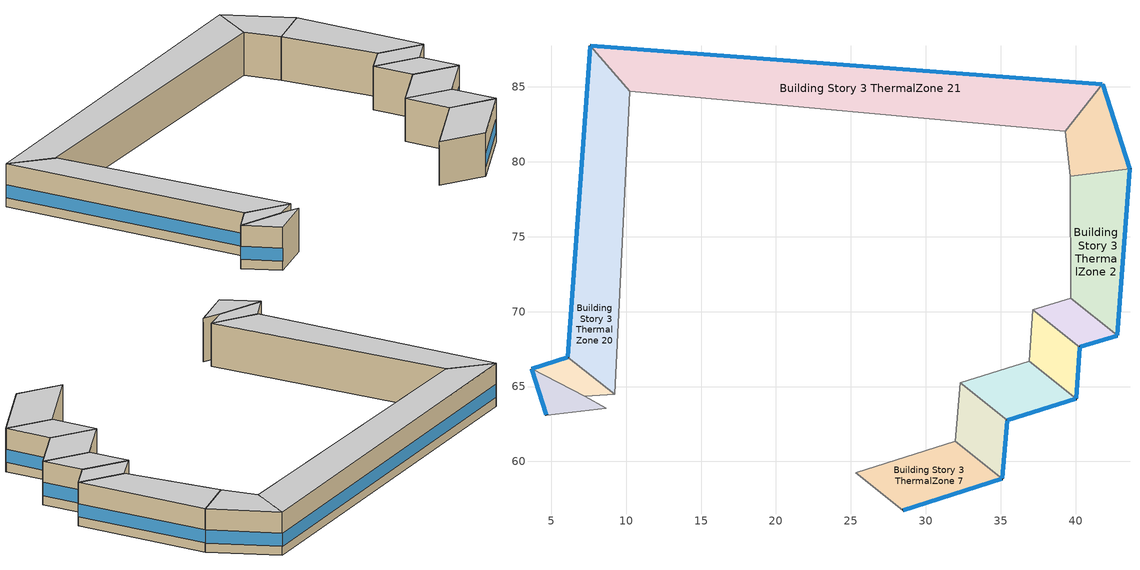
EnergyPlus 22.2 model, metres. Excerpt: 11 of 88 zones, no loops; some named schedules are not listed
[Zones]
Building Story 3 ThermalZone 1
 floor adiabatic (Typical Interior Ceiling): 41.78,85.18 43.63,79.52 39.65,79.04 39.31,82.04 z7.2
 wall outside (Typical Insulated Steel Framed Exterior Wall R-20.41): 43.63,79.52 41.78,85.18 z7.2:10.8
 wall adiabatic (Typical Interior Wall): 41.78,85.18 39.31,82.04 39.65,79.04 43.63,79.52 z7.2:10.8
 window (U 0.48 SHGC 0.40 Dbl Ref-D Clr 6mm/13mm): 43.62,79.54 41.79,85.16 z7.96:9.05
 ceiling adiabatic (Typical Interior Ceiling): 39.31,82.04 39.65,79.04 43.63,79.52 41.78,85.18 z10.8
Building Story 3 ThermalZone 18
 floor adiabatic (Typical Interior Ceiling): 4.69,63.08 3.68,66.19 7.24,64.37 8.66,63.55 z7.2
 wall outside (Typical Insulated Steel Framed Exterior Wall R-20.41): 3.68,66.19 4.69,63.08 z7.2:10.8
 wall adiabatic (Typical Interior Wall): 4.69,63.08 8.66,63.55 7.24,64.37 3.68,66.19 z7.2:10.8
 window (U 0.48 SHGC 0.40 Dbl Ref-D Clr 6mm/13mm): 3.69,66.17 4.68,63.11 z7.96:9.06
 ceiling adiabatic (Typical Interior Ceiling): 8.66,63.55 7.24,64.37 3.68,66.19 4.69,63.08 z10.8
Building Story 3 ThermalZone 19
 floor adiabatic (Typical Interior Ceiling): 3.68,66.19 6.11,66.97 9.26,64.5 7.24,64.37 z7.2
 wall outside (Typical Insulated Steel Framed Exterior Wall R-20.41): 6.11,66.97 3.68,66.19 z7.2:10.8
 wall adiabatic (Typical Interior Wall): 3.68,66.19 7.24,64.37 9.26,64.5 6.11,66.97 z7.2:10.8
 window (U 0.48 SHGC 0.40 Dbl Ref-D Clr 6mm/13mm): 6.09,66.96 3.71,66.2 z7.96:9.06
 ceiling adiabatic (Typical Interior Ceiling): 7.24,64.37 9.26,64.5 6.11,66.97 3.68,66.19 z10.8
Building Story 3 ThermalZone 2
 floor adiabatic (Typical Interior Ceiling): 43.63,79.52 42.79,68.41 39.66,70.91 39.65,79.04 z7.2
 wall outside (Typical Insulated Steel Framed Exterior Wall R-20.41): 42.79,68.41 43.63,79.52 z7.2:10.8
 wall adiabatic (Typical Interior Wall): 43.63,79.52 39.65,79.04 39.66,70.91 42.79,68.41 z7.2:10.8
 window (U 0.48 SHGC 0.40 Dbl Ref-D Clr 6mm/13mm): 42.79,68.44 43.62,79.49 z7.96:9.05
 ceiling adiabatic (Typical Interior Ceiling): 39.65,79.04 39.66,70.91 42.79,68.41 43.63,79.52 z10.8
Building Story 3 ThermalZone 20
 floor adiabatic (Typical Interior Ceiling): 6.11,66.97 7.62,87.74 10.23,84.71 9.26,64.5 z7.2
 wall outside (Typical Insulated Steel Framed Exterior Wall R-20.41): 7.62,87.74 6.11,66.97 z7.2:10.8
 wall adiabatic (Typical Interior Wall): 6.11,66.97 9.26,64.5 10.23,84.71 7.62,87.74 z7.2:10.8
 window (U 0.48 SHGC 0.40 Dbl Ref-D Clr 6mm/13mm): 7.62,87.71 6.11,66.99 z7.96:9.04
 ceiling adiabatic (Typical Interior Ceiling): 9.26,64.5 10.23,84.71 7.62,87.74 6.11,66.97 z10.8
Building Story 3 ThermalZone 21
 floor adiabatic (Typical Interior Ceiling): 7.62,87.74 41.78,85.18 39.31,82.04 10.23,84.71 z7.2
 wall outside (Typical Insulated Steel Framed Exterior Wall R-20.41): 41.78,85.18 7.62,87.74 z7.2:10.8
 wall adiabatic (Typical Interior Wall): 7.62,87.74 10.23,84.71 39.31,82.04 41.78,85.18 z7.2:10.8
 window (U 0.48 SHGC 0.40 Dbl Ref-D Clr 6mm/13mm): 41.76,85.19 7.65,87.74 z7.96:9.04
 ceiling adiabatic (Typical Interior Ceiling): 10.23,84.71 39.31,82.04 41.78,85.18 7.62,87.74 z10.8
Building Story 3 ThermalZone 3
 floor adiabatic (Typical Interior Ceiling): 42.79,68.41 40.28,67.64 37.15,70.13 39.66,70.91 z7.2
 wall outside (Typical Insulated Steel Framed Exterior Wall R-20.41): 40.28,67.64 42.79,68.41 z7.2:10.8
 wall adiabatic (Typical Interior Wall): 42.79,68.41 39.66,70.91 37.15,70.13 40.28,67.64 z7.2:10.8
 window (U 0.48 SHGC 0.40 Dbl Ref-D Clr 6mm/13mm): 40.3,67.64 42.76,68.41 z7.96:9.06
 ceiling adiabatic (Typical Interior Ceiling): 39.66,70.91 37.15,70.13 40.28,67.64 42.79,68.41 z10.8
Building Story 3 ThermalZone 4
 floor adiabatic (Typical Interior Ceiling): 40.28,67.64 40.03,64.19 36.89,66.68 37.15,70.13 z7.2
 wall outside (Typical Insulated Steel Framed Exterior Wall R-20.41): 40.03,64.19 40.28,67.64 z7.2:10.8
 wall adiabatic (Typical Interior Wall): 40.28,67.64 37.15,70.13 36.89,66.68 40.03,64.19 z7.2:10.8
 window (U 0.48 SHGC 0.40 Dbl Ref-D Clr 6mm/13mm): 40.03,64.22 40.27,67.61 z7.96:9.06
 ceiling adiabatic (Typical Interior Ceiling): 37.15,70.13 36.89,66.68 40.03,64.19 40.28,67.64 z10.8
Building Story 3 ThermalZone 5
 floor adiabatic (Typical Interior Ceiling): 40.03,64.19 35.42,62.75 32.3,65.25 36.89,66.68 z7.2
 wall outside (Typical Insulated Steel Framed Exterior Wall R-20.41): 35.42,62.75 40.03,64.19 z7.2:10.8
 wall adiabatic (Typical Interior Wall): 40.03,64.19 36.89,66.68 32.3,65.25 35.42,62.75 z7.2:10.8
 window (U 0.48 SHGC 0.40 Dbl Ref-D Clr 6mm/13mm): 35.44,62.76 40,64.19 z7.96:9.05
 ceiling adiabatic (Typical Interior Ceiling): 36.89,66.68 32.3,65.25 35.42,62.75 40.03,64.19 z10.8
Building Story 3 ThermalZone 6
 floor adiabatic (Typical Interior Ceiling): 35.42,62.75 35.08,58.86 31.96,61.36 32.3,65.25 z7.2
 wall outside (Typical Insulated Steel Framed Exterior Wall R-20.41): 35.08,58.86 35.42,62.75 z7.2:10.8
 wall adiabatic (Typical Interior Wall): 35.42,62.75 32.3,65.25 31.96,61.36 35.08,58.86 z7.2:10.8
 window (U 0.48 SHGC 0.40 Dbl Ref-D Clr 6mm/13mm): 35.09,58.89 35.42,62.72 z7.96:9.06
 ceiling adiabatic (Typical Interior Ceiling): 32.3,65.25 31.96,61.36 35.08,58.86 35.42,62.75 z10.8
Building Story 3 ThermalZone 7
 floor adiabatic (Typical Interior Ceiling): 35.08,58.86 28.47,56.75 25.33,59.23 31.96,61.36 z7.2
 wall outside (Typical Insulated Steel Framed Exterior Wall R-20.41): 28.47,56.75 35.08,58.86 z7.2:10.8
 wall adiabatic (Typical Interior Wall): 35.08,58.86 31.96,61.36 25.33,59.23 28.47,56.75 z7.2:10.8
 window (U 0.48 SHGC 0.40 Dbl Ref-D Clr 6mm/13mm): 28.49,56.76 35.06,58.85 z7.96:9.05
 ceiling adiabatic (Typical Interior Ceiling): 31.96,61.36 25.33,59.23 28.47,56.75 35.08,58.86 z10.8
[Building]
bld_12: Terrain=City
[Site:Location]
Laramie General Brees Field_WY_USA: Latitude {deg}=41.31356; Longitude {deg}=-105.585; Time Zone {hr}=-7; Elevation {m}=2215
[Site:GroundTemperature:FCfactorMethod]
January Ground Temperature {C}=8.6; February Ground Temperature {C}=2.8; March Ground Temperature {C}=-4.1; April Ground Temperature {C}=-8.8; May Ground Temperature {C}=-2.2; June Ground Temperature {C}=0.3; July Ground Temperature {C}=6.7; August Ground Temperature {C}=10.1; September Ground Temperature {C}=16.5; October Ground Temperature {C}=20.6; November Ground Temperature {C}=19.2; December Ground Temperature {C}=14.7
[Site:WaterMainsTemperature]
Calculation Method=Correlation; Annual Average Outdoor Air Temperature {C}=8.96667; Maximum Difference In Monthly Average Outdoor Air Temperatures {deltaC}=26.2
[SizingPeriod:DesignDay] Day of Month=21; Dry-Bulb Temperature Range Modifier Type=DefaultMultipliers; Humidity Condition Type=Wetbulb; Barometric Pressure {Pa}=98769; Rain Indicator=No; Snow Indicator=No; Daylight Saving Time Indicator=No; Begin Environment Reset Mode=FullResetAtBeginEnvironment
Name | Month | Day Type | Maximum Dry-Bulb Temperature {C} | Daily Dry-Bulb Temperature Range {deltaC} | Wetbulb or DewPoint at Maximum Dry-Bulb {C} | Wind Speed {m/s} | Wind Direction {deg} | Solar Model Indicator | ASHRAE Clear Sky Optical Depth for Beam Irradiance (taub) | ASHRAE Clear Sky Optical Depth for Diffuse Irradiance (taud) | Sky Clearness
Buffalo Niagara Intl Ap Ann Clg .4% Condns DB=>MWB 1 | 7 | SummerDesignDay | 30.3 | 9.3 | 21.8 | 5.7 | 240 | ASHRAETau | 0.462 | 2.001
Buffalo Niagara Intl Ap Ann Clg .4% Condns WB=>MDB 1 | 7 | SummerDesignDay | 27.8 | 9.3 | 23.8 | 5.7 | 240 | ASHRAETau | 0.462 | 2.001
Buffalo Niagara Intl Ap Ann Htg 99.6% Condns DB 1 | 1 | WinterDesignDay | -16.3 | 0 | -16.3 | 5.1 | 270 | ASHRAEClearSky |  |  | 0
[Material] Thermal Absorptance=0.9; Solar Absorptance=0.7
Name | Roughness | Thickness {m} | Conductivity {W/m-K} | Density {kg/m3} | Specific Heat {J/kg-K} | Visible Absorptance
100mm Normalweight concrete floor | MediumRough | 0.1016 | 2.31045 | 2322 | 832.557 | 0.7
25mm Stucco | Smooth | 0.0254 | 0.72 | 1856 | 840 | 0.7
5/8 in. Gypsum Board | MediumSmooth | 0.0159 | 0.16 | 800 | 1090 | 0.7
G01 13mm gypsum board | Smooth | 0.0127 | 0.160031 | 800.001 | 1090.73 | 0.5
Std Wood 6inch 1; Std Wood 6inch 2 | MediumSmooth | 0.15 | 0.12 | 540 | 1210 | 0.7
[Material:NoMass] Roughness=Smooth; Thermal Absorptance=0.9; Solar Absorptance=0.7
Name | Thermal Resistance {m2-K/W} | Visible Absorptance
CP02 CARPET PAD | 0.21648 | 0.8
Typical Insulation R-18.23 | 3.21036 | 0.7
[WindowMaterial:Gas]
AIR 13MM: Gas Type=Air; Thickness {m}=0.0127
[WindowMaterial:Glazing] Optical Data Type=SpectralAverage; Thickness {m}=0.006; Infrared Transmittance at Normal Incidence=0; Front Side Infrared Hemispherical Emissivity=0.84; Conductivity {W/m-K}=0.9; Dirt Correction Factor for Solar and Visible Transmittance=1; Solar Diffusing=No
Name | Solar Transmittance at Normal Incidence | Front Side Solar Reflectance at Normal Incidence | Back Side Solar Reflectance at Normal Incidence | Visible Transmittance at Normal Incidence | Front Side Visible Reflectance at Normal Incidence | Back Side Visible Reflectance at Normal Incidence | Back Side Infrared Hemispherical Emissivity
CLEAR 6MM | 0.775 | 0.071 | 0.071 | 0.881 | 0.08 | 0.08 | 0.84
REF D CLEAR 6MM | 0.429 | 0.308 | 0.379 | 0.334 | 0.453 | 0.505 | 0.82
[Construction]
InteriorFurnishings 1: Std Wood 6inch 1
InteriorFurnishings 2: Std Wood 6inch 2
Typical Insulated Steel Framed Exterior Wall R-20.41: 25mm Stucco, 5/8 in. Gypsum Board, Typical Insulation R-18.23, 5/8 in. Gypsum Board
Typical Interior Ceiling: CP02 CARPET PAD, 100mm Normalweight concrete floor
Typical Interior Wall: G01 13mm gypsum board, G01 13mm gypsum board
U 0.48 SHGC 0.40 Dbl Ref-D Clr 6mm/13mm: REF D CLEAR 6MM, AIR 13MM, CLEAR 6MM
[Zone] Multiplier=1; Part of Total Floor Area=Yes
Building Story 3 ThermalZone 1; Building Story 3 ThermalZone 18; Building Story 3 ThermalZone 19; Building Story 3 ThermalZone 2; Building Story 3 ThermalZone 20; Building Story 3 ThermalZone 21; Building Story 3 ThermalZone 3; Building Story 3 ThermalZone 4; Building Story 3 ThermalZone 5; Building Story 3 ThermalZone 6; Building Story 3 ThermalZone 7
[Space] Space Type=Story Mid2 Blended Space Type
Name | Zone
Building Story 3 Space 1 | Building Story 3 ThermalZone 1
Building Story 3 Space 18 | Building Story 3 ThermalZone 18
Building Story 3 Space 19 | Building Story 3 ThermalZone 19
Building Story 3 Space 2 | Building Story 3 ThermalZone 2
Building Story 3 Space 20 | Building Story 3 ThermalZone 20
Building Story 3 Space 21 | Building Story 3 ThermalZone 21
Building Story 3 Space 3 | Building Story 3 ThermalZone 3
Building Story 3 Space 4 | Building Story 3 ThermalZone 4
Building Story 3 Space 5 | Building Story 3 ThermalZone 5
Building Story 3 Space 6 | Building Story 3 ThermalZone 6
Building Story 3 Space 7 | Building Story 3 ThermalZone 7
[SpaceList]
Story Mid2 Blended Space Type: Building Story 3 Space 18, Building Story 3 Space 11, Building Story 3 Space 2, Building Story 3 Space 4, Building Story 3 Space 13, Building Story 3 Space 17, Building Story 3 Space 9, Building Story 3 Space 10, Building Story 3 Space 14, Building Story 3 Space 12, Building Story 3 Space 1, Building Story 3 Space, Building Story 3 Space 3, Building Story 3 Space 5, Building Story 3 Space 6, Building Story 3 Space 7, Building Story 3 Space 8, Building Story 3 Space 16, Building Story 3 Space 15, Building Story 3 Space 19, Building Story 3 Space 20, Building Story 3 Space 21
[InternalMass]
Name | Construction | Zone or ZoneList | Space or SpaceList | Surface Area {m2}
Building Story 3 Space 18 Office WholeBuilding - Lg Office A  - Story Mid2 Mass; Building Story 3 Space 18 Office WholeBuilding - Lg Office C  - Story Mid2 Mass | InteriorFurnishings 1 | Building Story 3 ThermalZone 18 | Building Story 3 Space 18 | 0.682781
Building Story 3 Space 2 Office WholeBuilding - Lg Office A  - Story Mid2 Mass; Building Story 3 Space 2 Office WholeBuilding - Lg Office C  - Story Mid2 Mass | InteriorFurnishings 1 | Building Story 3 ThermalZone 2 | Building Story 3 Space 2 | 3.59718
Building Story 3 Space 4 Office WholeBuilding - Lg Office A  - Story Mid2 Mass; Building Story 3 Space 4 Office WholeBuilding - Lg Office C  - Story Mid2 Mass | InteriorFurnishings 1 | Building Story 3 ThermalZone 4 | Building Story 3 Space 4 | 1.189
Building Story 3 Space 1 Office WholeBuilding - Lg Office A  - Story Mid2 Mass; Building Story 3 Space 1 Office WholeBuilding - Lg Office C  - Story Mid2 Mass | InteriorFurnishings 1 | Building Story 3 ThermalZone 1 | Building Story 3 Space 1 | 1.65666
Building Story 3 Space 3 Office WholeBuilding - Lg Office A  - Story Mid2 Mass; Building Story 3 Space 3 Office WholeBuilding - Lg Office C  - Story Mid2 Mass | InteriorFurnishings 1 | Building Story 3 ThermalZone 3 | Building Story 3 Space 3 | 0.905379
Building Story 3 Space 5 Office WholeBuilding - Lg Office A  - Story Mid2 Mass; Building Story 3 Space 5 Office WholeBuilding - Lg Office C  - Story Mid2 Mass | InteriorFurnishings 1 | Building Story 3 ThermalZone 5 | Building Story 3 Space 5 | 1.65952
Building Story 3 Space 6 Office WholeBuilding - Lg Office A  - Story Mid2 Mass; Building Story 3 Space 6 Office WholeBuilding - Lg Office C  - Story Mid2 Mass | InteriorFurnishings 1 | Building Story 3 ThermalZone 6 | Building Story 3 Space 6 | 1.3521
Building Story 3 Space 7 Office WholeBuilding - Lg Office A  - Story Mid2 Mass; Building Story 3 Space 7 Office WholeBuilding - Lg Office C  - Story Mid2 Mass | InteriorFurnishings 1 | Building Story 3 ThermalZone 7 | Building Story 3 Space 7 | 2.40475
Building Story 3 Space 19 Office WholeBuilding - Lg Office A  - Story Mid2 Mass; Building Story 3 Space 19 Office WholeBuilding - Lg Office C  - Story Mid2 Mass | InteriorFurnishings 1 | Building Story 3 ThermalZone 19 | Building Story 3 Space 19 | 0.655113
Building Story 3 Space 20 Office WholeBuilding - Lg Office A  - Story Mid2 Mass; Building Story 3 Space 20 Office WholeBuilding - Lg Office C  - Story Mid2 Mass | InteriorFurnishings 1 | Building Story 3 ThermalZone 20 | Building Story 3 Space 20 | 6.49246
Building Story 3 Space 21 Office WholeBuilding - Lg Office A  - Story Mid2 Mass; Building Story 3 Space 21 Office WholeBuilding - Lg Office C  - Story Mid2 Mass | InteriorFurnishings 1 | Building Story 3 ThermalZone 21 | Building Story 3 Space 21 | 10.14
Building Story 3 Space 18 Office WholeBuilding - Lg Office A end_a - Story Mid2 Mass; Building Story 3 Space 18 Office WholeBuilding - Lg Office C end_a - Story Mid2 Mass | InteriorFurnishings 1 | Building Story 3 ThermalZone 18 | Building Story 3 Space 18 | 0.100001
Building Story 3 Space 2 Office WholeBuilding - Lg Office A end_a - Story Mid2 Mass; Building Story 3 Space 2 Office WholeBuilding - Lg Office C end_a - Story Mid2 Mass | InteriorFurnishings 1 | Building Story 3 ThermalZone 2 | Building Story 3 Space 2 | 0.526849
Building Story 3 Space 4 Office WholeBuilding - Lg Office A end_a - Story Mid2 Mass; Building Story 3 Space 4 Office WholeBuilding - Lg Office C end_a - Story Mid2 Mass | InteriorFurnishings 1 | Building Story 3 ThermalZone 4 | Building Story 3 Space 4 | 0.174143
Building Story 3 Space 1 Office WholeBuilding - Lg Office A end_a - Story Mid2 Mass; Building Story 3 Space 1 Office WholeBuilding - Lg Office C end_a - Story Mid2 Mass | InteriorFurnishings 1 | Building Story 3 ThermalZone 1 | Building Story 3 Space 1 | 0.242637
Building Story 3 Space 3 Office WholeBuilding - Lg Office A end_a - Story Mid2 Mass; Building Story 3 Space 3 Office WholeBuilding - Lg Office C end_a - Story Mid2 Mass | InteriorFurnishings 1 | Building Story 3 ThermalZone 3 | Building Story 3 Space 3 | 0.132603
Building Story 3 Space 5 Office WholeBuilding - Lg Office A end_a - Story Mid2 Mass; Building Story 3 Space 5 Office WholeBuilding - Lg Office C end_a - Story Mid2 Mass | InteriorFurnishings 1 | Building Story 3 ThermalZone 5 | Building Story 3 Space 5 | 0.243056
Building Story 3 Space 6 Office WholeBuilding - Lg Office A end_a - Story Mid2 Mass; Building Story 3 Space 6 Office WholeBuilding - Lg Office C end_a - Story Mid2 Mass | InteriorFurnishings 1 | Building Story 3 ThermalZone 6 | Building Story 3 Space 6 | 0.198031
Building Story 3 Space 7 Office WholeBuilding - Lg Office A end_a - Story Mid2 Mass; Building Story 3 Space 7 Office WholeBuilding - Lg Office C end_a - Story Mid2 Mass | InteriorFurnishings 1 | Building Story 3 ThermalZone 7 | Building Story 3 Space 7 | 0.352204
Building Story 3 Space 19 Office WholeBuilding - Lg Office A end_a - Story Mid2 Mass; Building Story 3 Space 19 Office WholeBuilding - Lg Office C end_a - Story Mid2 Mass | InteriorFurnishings 1 | Building Story 3 ThermalZone 19 | Building Story 3 Space 19 | 0.0959489
Building Story 3 Space 20 Office WholeBuilding - Lg Office A end_a - Story Mid2 Mass; Building Story 3 Space 20 Office WholeBuilding - Lg Office C end_a - Story Mid2 Mass | InteriorFurnishings 1 | Building Story 3 ThermalZone 20 | Building Story 3 Space 20 | 0.950895
Building Story 3 Space 21 Office WholeBuilding - Lg Office A end_a - Story Mid2 Mass; Building Story 3 Space 21 Office WholeBuilding - Lg Office C end_a - Story Mid2 Mass | InteriorFurnishings 1 | Building Story 3 ThermalZone 21 | Building Story 3 Space 21 | 1.48512
Building Story 3 Space 18 Office WholeBuilding - Lg Office B  - Story Mid2 Mass | InteriorFurnishings 1 | Building Story 3 ThermalZone 18 | Building Story 3 Space 18 | 5.02081
Building Story 3 Space 2 Office WholeBuilding - Lg Office B  - Story Mid2 Mass | InteriorFurnishings 1 | Building Story 3 ThermalZone 2 | Building Story 3 Space 2 | 26.4518
Building Story 3 Space 4 Office WholeBuilding - Lg Office B  - Story Mid2 Mass | InteriorFurnishings 1 | Building Story 3 ThermalZone 4 | Building Story 3 Space 4 | 8.74329
Building Story 3 Space 1 Office WholeBuilding - Lg Office B  - Story Mid2 Mass | InteriorFurnishings 1 | Building Story 3 ThermalZone 1 | Building Story 3 Space 1 | 12.1822
Building Story 3 Space 3 Office WholeBuilding - Lg Office B  - Story Mid2 Mass | InteriorFurnishings 1 | Building Story 3 ThermalZone 3 | Building Story 3 Space 3 | 6.65768
Building Story 3 Space 5 Office WholeBuilding - Lg Office B  - Story Mid2 Mass | InteriorFurnishings 1 | Building Story 3 ThermalZone 5 | Building Story 3 Space 5 | 12.2033
Building Story 3 Space 6 Office WholeBuilding - Lg Office B  - Story Mid2 Mass | InteriorFurnishings 1 | Building Story 3 ThermalZone 6 | Building Story 3 Space 6 | 9.94265
Building Story 3 Space 7 Office WholeBuilding - Lg Office B  - Story Mid2 Mass | InteriorFurnishings 1 | Building Story 3 ThermalZone 7 | Building Story 3 Space 7 | 17.6833
Building Story 3 Space 19 Office WholeBuilding - Lg Office B  - Story Mid2 Mass | InteriorFurnishings 1 | Building Story 3 ThermalZone 19 | Building Story 3 Space 19 | 4.81736
Building Story 3 Space 20 Office WholeBuilding - Lg Office B  - Story Mid2 Mass | InteriorFurnishings 1 | Building Story 3 ThermalZone 20 | Building Story 3 Space 20 | 47.7421
Building Story 3 Space 21 Office WholeBuilding - Lg Office B  - Story Mid2 Mass | InteriorFurnishings 1 | Building Story 3 ThermalZone 21 | Building Story 3 Space 21 | 74.5644
Building Story 3 Space 18 Office WholeBuilding - Lg Office B end_a - Story Mid2 Mass | InteriorFurnishings 1 | Building Story 3 ThermalZone 18 | Building Story 3 Space 18 | 0.735355
Building Story 3 Space 2 Office WholeBuilding - Lg Office B end_a - Story Mid2 Mass | InteriorFurnishings 1 | Building Story 3 ThermalZone 2 | Building Story 3 Space 2 | 3.87417
Building Story 3 Space 4 Office WholeBuilding - Lg Office B end_a - Story Mid2 Mass | InteriorFurnishings 1 | Building Story 3 ThermalZone 4 | Building Story 3 Space 4 | 1.28056
Building Story 3 Space 1 Office WholeBuilding - Lg Office B end_a - Story Mid2 Mass | InteriorFurnishings 1 | Building Story 3 ThermalZone 1 | Building Story 3 Space 1 | 1.78423
Building Story 3 Space 3 Office WholeBuilding - Lg Office B end_a - Story Mid2 Mass | InteriorFurnishings 1 | Building Story 3 ThermalZone 3 | Building Story 3 Space 3 | 0.975093
Building Story 3 Space 5 Office WholeBuilding - Lg Office B end_a - Story Mid2 Mass | InteriorFurnishings 1 | Building Story 3 ThermalZone 5 | Building Story 3 Space 5 | 1.78731
Building Story 3 Space 6 Office WholeBuilding - Lg Office B end_a - Story Mid2 Mass | InteriorFurnishings 1 | Building Story 3 ThermalZone 6 | Building Story 3 Space 6 | 1.45622
Building Story 3 Space 7 Office WholeBuilding - Lg Office B end_a - Story Mid2 Mass | InteriorFurnishings 1 | Building Story 3 ThermalZone 7 | Building Story 3 Space 7 | 2.58992
Building Story 3 Space 19 Office WholeBuilding - Lg Office B end_a - Story Mid2 Mass | InteriorFurnishings 1 | Building Story 3 ThermalZone 19 | Building Story 3 Space 19 | 0.705557
Building Story 3 Space 20 Office WholeBuilding - Lg Office B end_a - Story Mid2 Mass | InteriorFurnishings 1 | Building Story 3 ThermalZone 20 | Building Story 3 Space 20 | 6.99238
Building Story 3 Space 21 Office WholeBuilding - Lg Office B end_a - Story Mid2 Mass | InteriorFurnishings 1 | Building Story 3 ThermalZone 21 | Building Story 3 Space 21 | 10.9208
Building Story 3 Space 18 SecondarySchool Classroom A  - Story Mid2 Mass; Building Story 3 Space 18 SecondarySchool Classroom C  - Story Mid2 Mass | InteriorFurnishings 1 | Building Story 3 ThermalZone 18 | Building Story 3 Space 18 | 1.427
Building Story 3 Space 2 SecondarySchool Classroom A  - Story Mid2 Mass; Building Story 3 Space 2 SecondarySchool Classroom C  - Story Mid2 Mass | InteriorFurnishings 1 | Building Story 3 ThermalZone 2 | Building Story 3 Space 2 | 7.51808
Building Story 3 Space 4 SecondarySchool Classroom A  - Story Mid2 Mass; Building Story 3 Space 4 SecondarySchool Classroom C  - Story Mid2 Mass | InteriorFurnishings 1 | Building Story 3 ThermalZone 4 | Building Story 3 Space 4 | 2.485
Building Story 3 Space 1 SecondarySchool Classroom A  - Story Mid2 Mass; Building Story 3 Space 1 SecondarySchool Classroom C  - Story Mid2 Mass | InteriorFurnishings 1 | Building Story 3 ThermalZone 1 | Building Story 3 Space 1 | 3.46241
Building Story 3 Space 3 SecondarySchool Classroom A  - Story Mid2 Mass; Building Story 3 Space 3 SecondarySchool Classroom C  - Story Mid2 Mass | InteriorFurnishings 1 | Building Story 3 ThermalZone 3 | Building Story 3 Space 3 | 1.89223
Building Story 3 Space 5 SecondarySchool Classroom A  - Story Mid2 Mass; Building Story 3 Space 5 SecondarySchool Classroom C  - Story Mid2 Mass | InteriorFurnishings 1 | Building Story 3 ThermalZone 5 | Building Story 3 Space 5 | 3.46838
Building Story 3 Space 6 SecondarySchool Classroom A  - Story Mid2 Mass; Building Story 3 Space 6 SecondarySchool Classroom C  - Story Mid2 Mass | InteriorFurnishings 1 | Building Story 3 ThermalZone 6 | Building Story 3 Space 6 | 2.82588
Building Story 3 Space 7 SecondarySchool Classroom A  - Story Mid2 Mass; Building Story 3 Space 7 SecondarySchool Classroom C  - Story Mid2 Mass | InteriorFurnishings 1 | Building Story 3 ThermalZone 7 | Building Story 3 Space 7 | 5.02591
Building Story 3 Space 19 SecondarySchool Classroom A  - Story Mid2 Mass; Building Story 3 Space 19 SecondarySchool Classroom C  - Story Mid2 Mass | InteriorFurnishings 1 | Building Story 3 ThermalZone 19 | Building Story 3 Space 19 | 1.36918
Building Story 3 Space 20 SecondarySchool Classroom A  - Story Mid2 Mass; Building Story 3 Space 20 SecondarySchool Classroom C  - Story Mid2 Mass | InteriorFurnishings 1 | Building Story 3 ThermalZone 20 | Building Story 3 Space 20 | 13.5692
Building Story 3 Space 21 SecondarySchool Classroom A  - Story Mid2 Mass; Building Story 3 Space 21 SecondarySchool Classroom C  - Story Mid2 Mass | InteriorFurnishings 1 | Building Story 3 ThermalZone 21 | Building Story 3 Space 21 | 21.1925
Building Story 3 Space 18 SecondarySchool Classroom A end_b - Story Mid2 Mass; Building Story 3 Space 18 SecondarySchool Classroom C end_b - Story Mid2 Mass | InteriorFurnishings 1 | Building Story 3 ThermalZone 18 | Building Story 3 Space 18 | 0.274293
Building Story 3 Space 2 SecondarySchool Classroom A end_b - Story Mid2 Mass; Building Story 3 Space 2 SecondarySchool Classroom C end_b - Story Mid2 Mass | InteriorFurnishings 1 | Building Story 3 ThermalZone 2 | Building Story 3 Space 2 | 1.4451
Building Story 3 Space 4 SecondarySchool Classroom A end_b - Story Mid2 Mass; Building Story 3 Space 4 SecondarySchool Classroom C end_b - Story Mid2 Mass | InteriorFurnishings 1 | Building Story 3 ThermalZone 4 | Building Story 3 Space 4 | 0.477657
Building Story 3 Space 1 SecondarySchool Classroom A end_b - Story Mid2 Mass; Building Story 3 Space 1 SecondarySchool Classroom C end_b - Story Mid2 Mass | InteriorFurnishings 1 | Building Story 3 ThermalZone 1 | Building Story 3 Space 1 | 0.665531
Building Story 3 Space 3 SecondarySchool Classroom A end_b - Story Mid2 Mass; Building Story 3 Space 3 SecondarySchool Classroom C end_b - Story Mid2 Mass | InteriorFurnishings 1 | Building Story 3 ThermalZone 3 | Building Story 3 Space 3 | 0.363718
Building Story 3 Space 5 SecondarySchool Classroom A end_b - Story Mid2 Mass; Building Story 3 Space 5 SecondarySchool Classroom C end_b - Story Mid2 Mass | InteriorFurnishings 1 | Building Story 3 ThermalZone 5 | Building Story 3 Space 5 | 0.66668
Building Story 3 Space 6 SecondarySchool Classroom A end_b - Story Mid2 Mass; Building Story 3 Space 6 SecondarySchool Classroom C end_b - Story Mid2 Mass | InteriorFurnishings 1 | Building Story 3 ThermalZone 6 | Building Story 3 Space 6 | 0.54318
Building Story 3 Space 7 SecondarySchool Classroom A end_b - Story Mid2 Mass; Building Story 3 Space 7 SecondarySchool Classroom C end_b - Story Mid2 Mass | InteriorFurnishings 1 | Building Story 3 ThermalZone 7 | Building Story 3 Space 7 | 0.966061
Building Story 3 Space 19 SecondarySchool Classroom A end_b - Story Mid2 Mass; Building Story 3 Space 19 SecondarySchool Classroom C end_b - Story Mid2 Mass | InteriorFurnishings 1 | Building Story 3 ThermalZone 19 | Building Story 3 Space 19 | 0.263179
Building Story 3 Space 20 SecondarySchool Classroom A end_b - Story Mid2 Mass; Building Story 3 Space 20 SecondarySchool Classroom C end_b - Story Mid2 Mass | InteriorFurnishings 1 | Building Story 3 ThermalZone 20 | Building Story 3 Space 20 | 2.60821
Building Story 3 Space 21 SecondarySchool Classroom A end_b - Story Mid2 Mass; Building Story 3 Space 21 SecondarySchool Classroom C end_b - Story Mid2 Mass | InteriorFurnishings 1 | Building Story 3 ThermalZone 21 | Building Story 3 Space 21 | 4.07355
Building Story 3 Space 18 SecondarySchool Corridor B  - Story Mid2 Mass | InteriorFurnishings 1 | Building Story 3 ThermalZone 18 | Building Story 3 Space 18 | 2.01217
Building Story 3 Space 2 SecondarySchool Corridor B  - Story Mid2 Mass | InteriorFurnishings 1 | Building Story 3 ThermalZone 2 | Building Story 3 Space 2 | 10.601
Building Story 3 Space 4 SecondarySchool Corridor B  - Story Mid2 Mass | InteriorFurnishings 1 | Building Story 3 ThermalZone 4 | Building Story 3 Space 4 | 3.504
Building Story 3 Space 1 SecondarySchool Corridor B  - Story Mid2 Mass | InteriorFurnishings 1 | Building Story 3 ThermalZone 1 | Building Story 3 Space 1 | 4.88221
Building Story 3 Space 3 SecondarySchool Corridor B  - Story Mid2 Mass | InteriorFurnishings 1 | Building Story 3 ThermalZone 3 | Building Story 3 Space 3 | 2.66816
Building Story 3 Space 5 SecondarySchool Corridor B  - Story Mid2 Mass | InteriorFurnishings 1 | Building Story 3 ThermalZone 5 | Building Story 3 Space 5 | 4.89064
Building Story 3 Space 6 SecondarySchool Corridor B  - Story Mid2 Mass | InteriorFurnishings 1 | Building Story 3 ThermalZone 6 | Building Story 3 Space 6 | 3.98467
Building Story 3 Space 7 SecondarySchool Corridor B  - Story Mid2 Mass | InteriorFurnishings 1 | Building Story 3 ThermalZone 7 | Building Story 3 Space 7 | 7.08685
Building Story 3 Space 19 SecondarySchool Corridor B  - Story Mid2 Mass | InteriorFurnishings 1 | Building Story 3 ThermalZone 19 | Building Story 3 Space 19 | 1.93063
Building Story 3 Space 20 SecondarySchool Corridor B  - Story Mid2 Mass | InteriorFurnishings 1 | Building Story 3 ThermalZone 20 | Building Story 3 Space 20 | 19.1334
Building Story 3 Space 21 SecondarySchool Corridor B  - Story Mid2 Mass | InteriorFurnishings 1 | Building Story 3 ThermalZone 21 | Building Story 3 Space 21 | 29.8828
Building Story 3 Space 18 SecondarySchool Corridor B end_b - Story Mid2 Mass | InteriorFurnishings 1 | Building Story 3 ThermalZone 18 | Building Story 3 Space 18 | 0.386771
Building Story 3 Space 2 SecondarySchool Corridor B end_b - Story Mid2 Mass | InteriorFurnishings 1 | Building Story 3 ThermalZone 2 | Building Story 3 Space 2 | 2.03768
Building Story 3 Space 4 SecondarySchool Corridor B end_b - Story Mid2 Mass | InteriorFurnishings 1 | Building Story 3 ThermalZone 4 | Building Story 3 Space 4 | 0.673527
Building Story 3 Space 1 SecondarySchool Corridor B end_b - Story Mid2 Mass | InteriorFurnishings 1 | Building Story 3 ThermalZone 1 | Building Story 3 Space 1 | 0.938441
Building Story 3 Space 3 SecondarySchool Corridor B end_b - Story Mid2 Mass | InteriorFurnishings 1 | Building Story 3 ThermalZone 3 | Building Story 3 Space 3 | 0.512864
Building Story 3 Space 5 SecondarySchool Corridor B end_b - Story Mid2 Mass | InteriorFurnishings 1 | Building Story 3 ThermalZone 5 | Building Story 3 Space 5 | 0.94006
Building Story 3 Space 6 SecondarySchool Corridor B end_b - Story Mid2 Mass | InteriorFurnishings 1 | Building Story 3 ThermalZone 6 | Building Story 3 Space 6 | 0.765918
Building Story 3 Space 7 SecondarySchool Corridor B end_b - Story Mid2 Mass | InteriorFurnishings 1 | Building Story 3 ThermalZone 7 | Building Story 3 Space 7 | 1.36221
Building Story 3 Space 19 SecondarySchool Corridor B end_b - Story Mid2 Mass | InteriorFurnishings 1 | Building Story 3 ThermalZone 19 | Building Story 3 Space 19 | 0.371098
Building Story 3 Space 20 SecondarySchool Corridor B end_b - Story Mid2 Mass | InteriorFurnishings 1 | Building Story 3 ThermalZone 20 | Building Story 3 Space 20 | 3.67775
Building Story 3 Space 21 SecondarySchool Corridor B end_b - Story Mid2 Mass | InteriorFurnishings 1 | Building Story 3 ThermalZone 21 | Building Story 3 Space 21 | 5.74396
Building Story 3 Space 1 Mass | InteriorFurnishings 2 | Building Story 3 ThermalZone 1 | Building Story 3 Space 1 | 31.8416
Building Story 3 Space 18 Mass | InteriorFurnishings 2 | Building Story 3 ThermalZone 18 | Building Story 3 Space 18 | 13.1233
Building Story 3 Space 19 Mass | InteriorFurnishings 2 | Building Story 3 ThermalZone 19 | Building Story 3 Space 19 | 12.5915
Building Story 3 Space 2 Mass | InteriorFurnishings 2 | Building Story 3 ThermalZone 2 | Building Story 3 Space 2 | 69.139
Building Story 3 Space 20 Mass | InteriorFurnishings 2 | Building Story 3 ThermalZone 20 | Building Story 3 Space 20 | 124.787
Building Story 3 Space 21 Mass | InteriorFurnishings 2 | Building Story 3 ThermalZone 21 | Building Story 3 Space 21 | 194.894
Building Story 3 Space 3 Mass | InteriorFurnishings 2 | Building Story 3 ThermalZone 3 | Building Story 3 Space 3 | 17.4017
Building Story 3 Space 4 Mass | InteriorFurnishings 2 | Building Story 3 ThermalZone 4 | Building Story 3 Space 4 | 22.853
Building Story 3 Space 5 Mass | InteriorFurnishings 2 | Building Story 3 ThermalZone 5 | Building Story 3 Space 5 | 31.8965
Building Story 3 Space 6 Mass | InteriorFurnishings 2 | Building Story 3 ThermalZone 6 | Building Story 3 Space 6 | 25.9878
Building Story 3 Space 7 Mass | InteriorFurnishings 2 | Building Story 3 ThermalZone 7 | Building Story 3 Space 7 | 46.2201
[Lights] Zone or ZoneList or Space or SpaceList=Story Mid2 Blended Space Type; Design Level Calculation Method=Watts/Area; Return Air Fraction=0; Fraction Visible=0.2; Fraction Replaceable=1
Name | Schedule | Watts per Zone Floor Area {W/m2} | Fraction Radiant
Office WholeBuilding - Lg Office Lights 1 | OfficeLarge BLDG_LIGHT_SCH_2013 | 4.92443 | 0.7
SecondarySchool Classroom Lights 2 | SchoolSecondary BLDG_LIGHT_CLASSROOM_SCH_2013 | 3.46067 | 0.37
SecondarySchool Corridor Lights 2 | SchoolSecondary BLDG_LIGHT_CORRIDOR_SCH_2013 | 1.29865 | 0.37
[People] Zone or ZoneList or Space or SpaceList=Story Mid2 Blended Space Type; Number of People Calculation Method=People/Area; Fraction Radiant=0.3; Enable ASHRAE 55 Comfort Warnings=Yes; Mean Radiant Temperature Calculation Type=ZoneAveraged; Work Efficiency Schedule=Work Efficiency Schedule; Clothing Insulation Schedule=Clothing Schedule; Air Velocity Schedule=Air Velocity Schedule; Thermal Comfort Model 1 Type=Fanger
Name | Number of People Schedule | People per Floor Area {person/m2} | Activity Level Schedule
Office WholeBuilding - Lg Office People 1 | OfficeLarge BLDG_OCC_SCH | 0.030027 | OfficeLarge ACTIVITY_SCH
SecondarySchool Classroom People 2 | SchoolSecondary BLDG_OCC_SCH | 0.0976802 | SchoolSecondary ACTIVITY_SCH
[ElectricEquipment] Zone or ZoneList or Space or SpaceList=Story Mid2 Blended Space Type; Design Level Calculation Method=Watts/Area; Fraction Latent=0; Fraction Radiant=0.5; Fraction Lost=0
Name | Schedule | Watts per Zone Floor Area {W/m2}
Office WholeBuilding - Lg Office Elec Equip 1 | OfficeLarge BLDG_EQUIP_SCH | 4.50246
SecondarySchool Classroom Elec Equip 2 | SchoolSecondary BLDG_EQUIP_SCH_2013 | 2.59271
SecondarySchool Corridor Elec Equip 2 | SchoolSecondary BLDG_EQUIP_SCH_2013 | 0.728029
[ZoneInfiltration:DesignFlowRate] Zone or ZoneList or Space or SpaceList=Story Mid2 Blended Space Type; Schedule=Always On Discrete; Design Flow Rate Calculation Method=Flow/ExteriorArea; Constant Term Coefficient=0; Temperature Term Coefficient=0; Velocity Term Coefficient=0.224; Velocity Squared Term Coefficient=0
Name | Flow Rate per Exterior Surface Area {m3/s-m2}
Office WholeBuilding - Lg Office A  - Story Mid2 Infiltration; Office WholeBuilding - Lg Office C  - Story Mid2 Infiltration | 8.31541e-05
Office WholeBuilding - Lg Office A end_a - Story Mid2 Infiltration; Office WholeBuilding - Lg Office C end_a - Story Mid2 Infiltration | 2.43577e-05
Office WholeBuilding - Lg Office B end_a - Story Mid2 Infiltration | 8.95569e-05
SecondarySchool Classroom A  - Story Mid2 Infiltration; SecondarySchool Classroom C  - Story Mid2 Infiltration | 6.33602e-05
SecondarySchool Classroom A end_b - Story Mid2 Infiltration; SecondarySchool Classroom C end_b - Story Mid2 Infiltration | 4.55843e-05
SecondarySchool Corridor B end_b - Story Mid2 Infiltration | 4.71038e-05
[Daylighting:Controls] Lighting Control Type=Stepped; Minimum Input Power Fraction for Continuous or ContinuousOff Dimming Control=0.3; Minimum Light Output Fraction for Continuous or ContinuousOff Dimming Control=0.2; Number of Stepped Control Steps=3; Probability Lighting will be Reset When Needed in Manual Stepped Control=1; Glare Calculation Azimuth Angle of View Direction Clockwise from Zone y-Axis {deg}=-0; Maximum Allowable Discomfort Glare Index=22; Illuminance Setpoint at Reference Point 1 {lux}=377; Illuminance Setpoint at Reference Point 2 {lux}=377
Name | Zone or Space | Glare Calculation Daylighting Reference Point | Daylighting Reference Point Name 1 | Fraction of Lights Controlled by Reference Point 1 | Daylighting Reference Point Name 2 | Fraction of Lights Controlled by Reference Point 2
Building Story 3 ThermalZone 2 DaylightingControls | Building Story 3 ThermalZone 2 | Building Story 3 Space 2 Daylt Sensor 1 | Building Story 3 Space 2 Daylt Sensor 1 | 0.375 | Building Story 3 Space 2 Daylt Sensor 2 | 0.14
Building Story 3 ThermalZone 20 DaylightingControls | Building Story 3 ThermalZone 20 | Building Story 3 Space 20 Daylt Sensor 1 | Building Story 3 Space 20 Daylt Sensor 1 | 0.412 | Building Story 3 Space 20 Daylt Sensor 2 | 0.12
Building Story 3 ThermalZone 21 DaylightingControls | Building Story 3 ThermalZone 21 | Building Story 3 Space 21 Daylt Sensor 1 | Building Story 3 Space 21 Daylt Sensor 1 | 0.421 | Building Story 3 Space 21 Daylt Sensor 2 | 0.122
[Exterior:Lights] Control Option=AstronomicalClock
Name | Schedule | Design Level {W}
Building Facades | Schedule Ruleset 1 | 1052.27
Main Entries | Schedule Ruleset 2 | 283.459
Other Doors | Schedule Ruleset 2 | 630.697
Parking Areas and Drives | Schedule Ruleset 2 | 11280.9
[Schedule:Week:Daily]
OfficeLarge BLDG_LIGHT_SCH_2013 Week Rule - Jan1-Dec31: OfficeLarge BLDG_LIGHT_SCH_2013 Default, OfficeLarge BLDG_LIGHT_SCH_2013 Wkdy Day, OfficeLarge BLDG_LIGHT_SCH_2013 Wkdy Day, OfficeLarge BLDG_LIGHT_SCH_2013 Wkdy Day, OfficeLarge BLDG_LIGHT_SCH_2013 Wkdy Day, OfficeLarge BLDG_LIGHT_SCH_2013 Wkdy Day, OfficeLarge BLDG_LIGHT_SCH_2013 Sat Day, OfficeLarge BLDG_LIGHT_SCH_2013 Default, OfficeLarge BLDG_LIGHT_SCH_2013 Summer Design Day, OfficeLarge BLDG_LIGHT_SCH_2013 Winter Design Day, OfficeLarge BLDG_LIGHT_SCH_2013 Default, OfficeLarge BLDG_LIGHT_SCH_2013 Default
SchoolSecondary BLDG_LIGHT_CLASSROOM_SCH_2013 Week Rule - Jan1-Jun24: SchoolSecondary BLDG_LIGHT_CLASSROOM_SCH_2013 Wknd Day, SchoolSecondary BLDG_LIGHT_CLASSROOM_SCH_2013 Wkdy Day, SchoolSecondary BLDG_LIGHT_CLASSROOM_SCH_2013 Wkdy Day, SchoolSecondary BLDG_LIGHT_CLASSROOM_SCH_2013 Wkdy Day, SchoolSecondary BLDG_LIGHT_CLASSROOM_SCH_2013 Wkdy Day, SchoolSecondary BLDG_LIGHT_CLASSROOM_SCH_2013 Wkdy Day, SchoolSecondary BLDG_LIGHT_CLASSROOM_SCH_2013 Wknd Day, SchoolSecondary BLDG_LIGHT_CLASSROOM_SCH_2013 Default, SchoolSecondary BLDG_LIGHT_CLASSROOM_SCH_2013 Summer Design Day, SchoolSecondary BLDG_LIGHT_CLASSROOM_SCH_2013 Winter Design Day, SchoolSecondary BLDG_LIGHT_CLASSROOM_SCH_2013 Default, SchoolSecondary BLDG_LIGHT_CLASSROOM_SCH_2013 Default
SchoolSecondary BLDG_LIGHT_CLASSROOM_SCH_2013 Week Rule - Jun25-Jul1: SchoolSecondary BLDG_LIGHT_CLASSROOM_SCH_2013 Wknd Day, SchoolSecondary BLDG_LIGHT_CLASSROOM_SCH_2013 Wkdy Day, SchoolSecondary BLDG_LIGHT_CLASSROOM_SCH_2013 Wkdy Day, SchoolSecondary BLDG_LIGHT_CLASSROOM_SCH_2013 Wkdy Day, SchoolSecondary BLDG_LIGHT_CLASSROOM_SCH_2013 Wkdy Day, SchoolSecondary BLDG_LIGHT_CLASSROOM_SCH_2013 Wkdy Day, SchoolSecondary BLDG_LIGHT_CLASSROOM_SCH_2013 Wknd Day 1, SchoolSecondary BLDG_LIGHT_CLASSROOM_SCH_2013 Default, SchoolSecondary BLDG_LIGHT_CLASSROOM_SCH_2013 Summer Design Day, SchoolSecondary BLDG_LIGHT_CLASSROOM_SCH_2013 Winter Design Day, SchoolSecondary BLDG_LIGHT_CLASSROOM_SCH_2013 Default, SchoolSecondary BLDG_LIGHT_CLASSROOM_SCH_2013 Default
SchoolSecondary BLDG_LIGHT_CLASSROOM_SCH_2013 Week Rule - Jul2-Aug26: SchoolSecondary BLDG_LIGHT_CLASSROOM_SCH_2013 Wknd Day 1, SchoolSecondary BLDG_LIGHT_CLASSROOM_SCH_2013 Wkdy Day 1, SchoolSecondary BLDG_LIGHT_CLASSROOM_SCH_2013 Wkdy Day 1, SchoolSecondary BLDG_LIGHT_CLASSROOM_SCH_2013 Wkdy Day 1, SchoolSecondary BLDG_LIGHT_CLASSROOM_SCH_2013 Wkdy Day 1, SchoolSecondary BLDG_LIGHT_CLASSROOM_SCH_2013 Wkdy Day 1, SchoolSecondary BLDG_LIGHT_CLASSROOM_SCH_2013 Wknd Day 1, SchoolSecondary BLDG_LIGHT_CLASSROOM_SCH_2013 Default, SchoolSecondary BLDG_LIGHT_CLASSROOM_SCH_2013 Summer Design Day, SchoolSecondary BLDG_LIGHT_CLASSROOM_SCH_2013 Winter Design Day, SchoolSecondary BLDG_LIGHT_CLASSROOM_SCH_2013 Default, SchoolSecondary BLDG_LIGHT_CLASSROOM_SCH_2013 Default
SchoolSecondary BLDG_LIGHT_CLASSROOM_SCH_2013 Week Rule - Aug27-Sep2: SchoolSecondary BLDG_LIGHT_CLASSROOM_SCH_2013 Wknd Day 1, SchoolSecondary BLDG_LIGHT_CLASSROOM_SCH_2013 Wkdy Day 1, SchoolSecondary BLDG_LIGHT_CLASSROOM_SCH_2013 Wkdy Day 1, SchoolSecondary BLDG_LIGHT_CLASSROOM_SCH_2013 Wkdy Day 1, SchoolSecondary BLDG_LIGHT_CLASSROOM_SCH_2013 Wkdy Day 1, SchoolSecondary BLDG_LIGHT_CLASSROOM_SCH_2013 Wkdy Day 2, SchoolSecondary BLDG_LIGHT_CLASSROOM_SCH_2013 Default, SchoolSecondary BLDG_LIGHT_CLASSROOM_SCH_2013 Default, SchoolSecondary BLDG_LIGHT_CLASSROOM_SCH_2013 Summer Design Day, SchoolSecondary BLDG_LIGHT_CLASSROOM_SCH_2013 Winter Design Day, SchoolSecondary BLDG_LIGHT_CLASSROOM_SCH_2013 Default, SchoolSecondary BLDG_LIGHT_CLASSROOM_SCH_2013 Default
SchoolSecondary BLDG_LIGHT_CLASSROOM_SCH_2013 Week Rule - Sep3-Dec31: SchoolSecondary BLDG_LIGHT_CLASSROOM_SCH_2013 Default, SchoolSecondary BLDG_LIGHT_CLASSROOM_SCH_2013 Wkdy Day 2, SchoolSecondary BLDG_LIGHT_CLASSROOM_SCH_2013 Wkdy Day 2, SchoolSecondary BLDG_LIGHT_CLASSROOM_SCH_2013 Wkdy Day 2, SchoolSecondary BLDG_LIGHT_CLASSROOM_SCH_2013 Wkdy Day 2, SchoolSecondary BLDG_LIGHT_CLASSROOM_SCH_2013 Wkdy Day 2, SchoolSecondary BLDG_LIGHT_CLASSROOM_SCH_2013 Default, SchoolSecondary BLDG_LIGHT_CLASSROOM_SCH_2013 Default, SchoolSecondary BLDG_LIGHT_CLASSROOM_SCH_2013 Summer Design Day, SchoolSecondary BLDG_LIGHT_CLASSROOM_SCH_2013 Winter Design Day, SchoolSecondary BLDG_LIGHT_CLASSROOM_SCH_2013 Default, SchoolSecondary BLDG_LIGHT_CLASSROOM_SCH_2013 Default
Work Efficiency Schedule Week Rule - Jan1-Dec31: Work Efficiency Schedule Default, Work Efficiency Schedule Default, Work Efficiency Schedule Default, Work Efficiency Schedule Default, Work Efficiency Schedule Default, Work Efficiency Schedule Default, Work Efficiency Schedule Default, Work Efficiency Schedule Default, Work Efficiency Schedule Default, Work Efficiency Schedule Default, Work Efficiency Schedule Default, Work Efficiency Schedule Default
Clothing Schedule Week Rule - Jan1-Dec31: Clothing Schedule Default Winter Clothes, Clothing Schedule Default Winter Clothes, Clothing Schedule Default Winter Clothes, Clothing Schedule Default Winter Clothes, Clothing Schedule Default Winter Clothes, Clothing Schedule Default Winter Clothes, Clothing Schedule Default Winter Clothes, Clothing Schedule Default Winter Clothes, Clothing Schedule Default Winter Clothes, Clothing Schedule Default Winter Clothes, Clothing Schedule Default Winter Clothes, Clothing Schedule Default Winter Clothes
Air Velocity Schedule Week Rule - Jan1-Dec31: Air Velocity Schedule Default, Air Velocity Schedule Default, Air Velocity Schedule Default, Air Velocity Schedule Default, Air Velocity Schedule Default, Air Velocity Schedule Default, Air Velocity Schedule Default, Air Velocity Schedule Default, Air Velocity Schedule Default, Air Velocity Schedule Default, Air Velocity Schedule Default, Air Velocity Schedule Default
SchoolSecondary BLDG_OCC_SCH Week Rule - Jan1-Jun10: SchoolSecondary BLDG_OCC_SCH Wknd Day, SchoolSecondary BLDG_OCC_SCH Wkdy|SmrDsn Day, SchoolSecondary BLDG_OCC_SCH Wkdy|SmrDsn Day, SchoolSecondary BLDG_OCC_SCH Wkdy|SmrDsn Day, SchoolSecondary BLDG_OCC_SCH Wkdy|SmrDsn Day, SchoolSecondary BLDG_OCC_SCH Wkdy|SmrDsn Day, SchoolSecondary BLDG_OCC_SCH Wknd Day, SchoolSecondary BLDG_OCC_SCH Default, SchoolSecondary BLDG_OCC_SCH Summer Design Day, SchoolSecondary BLDG_OCC_SCH Winter Design Day, SchoolSecondary BLDG_OCC_SCH Default, SchoolSecondary BLDG_OCC_SCH Default
SchoolSecondary BLDG_LIGHT_CORRIDOR_SCH_2013 Week Rule - Jan1-Jun24: SchoolSecondary BLDG_LIGHT_CORRIDOR_SCH_2013 Wknd Day, SchoolSecondary BLDG_LIGHT_CORRIDOR_SCH_2013 Wkdy Day, SchoolSecondary BLDG_LIGHT_CORRIDOR_SCH_2013 Wkdy Day, SchoolSecondary BLDG_LIGHT_CORRIDOR_SCH_2013 Wkdy Day, SchoolSecondary BLDG_LIGHT_CORRIDOR_SCH_2013 Wkdy Day, SchoolSecondary BLDG_LIGHT_CORRIDOR_SCH_2013 Wkdy Day, SchoolSecondary BLDG_LIGHT_CORRIDOR_SCH_2013 Wknd Day, SchoolSecondary BLDG_LIGHT_CORRIDOR_SCH_2013 Default, SchoolSecondary BLDG_LIGHT_CORRIDOR_SCH_2013 Summer Design Day, SchoolSecondary BLDG_LIGHT_CORRIDOR_SCH_2013 Winter Design Day, SchoolSecondary BLDG_LIGHT_CORRIDOR_SCH_2013 Default, SchoolSecondary BLDG_LIGHT_CORRIDOR_SCH_2013 Default
SchoolSecondary BLDG_LIGHT_CORRIDOR_SCH_2013 Week Rule - Jun25-Jul1: SchoolSecondary BLDG_LIGHT_CORRIDOR_SCH_2013 Wknd Day, SchoolSecondary BLDG_LIGHT_CORRIDOR_SCH_2013 Wkdy Day, SchoolSecondary BLDG_LIGHT_CORRIDOR_SCH_2013 Wkdy Day, SchoolSecondary BLDG_LIGHT_CORRIDOR_SCH_2013 Wkdy Day, SchoolSecondary BLDG_LIGHT_CORRIDOR_SCH_2013 Wkdy Day, SchoolSecondary BLDG_LIGHT_CORRIDOR_SCH_2013 Wkdy Day, SchoolSecondary BLDG_LIGHT_CORRIDOR_SCH_2013 Wknd Day 1, SchoolSecondary BLDG_LIGHT_CORRIDOR_SCH_2013 Default, SchoolSecondary BLDG_LIGHT_CORRIDOR_SCH_2013 Summer Design Day, SchoolSecondary BLDG_LIGHT_CORRIDOR_SCH_2013 Winter Design Day, SchoolSecondary BLDG_LIGHT_CORRIDOR_SCH_2013 Default, SchoolSecondary BLDG_LIGHT_CORRIDOR_SCH_2013 Default
SchoolSecondary BLDG_LIGHT_CORRIDOR_SCH_2013 Week Rule - Jul2-Aug26: SchoolSecondary BLDG_LIGHT_CORRIDOR_SCH_2013 Wknd Day 1, SchoolSecondary BLDG_LIGHT_CORRIDOR_SCH_2013 Wkdy Day 1, SchoolSecondary BLDG_LIGHT_CORRIDOR_SCH_2013 Wkdy Day 1, SchoolSecondary BLDG_LIGHT_CORRIDOR_SCH_2013 Wkdy Day 1, SchoolSecondary BLDG_LIGHT_CORRIDOR_SCH_2013 Wkdy Day 1, SchoolSecondary BLDG_LIGHT_CORRIDOR_SCH_2013 Wkdy Day 1, SchoolSecondary BLDG_LIGHT_CORRIDOR_SCH_2013 Wknd Day 1, SchoolSecondary BLDG_LIGHT_CORRIDOR_SCH_2013 Default, SchoolSecondary BLDG_LIGHT_CORRIDOR_SCH_2013 Summer Design Day, SchoolSecondary BLDG_LIGHT_CORRIDOR_SCH_2013 Winter Design Day, SchoolSecondary BLDG_LIGHT_CORRIDOR_SCH_2013 Default, SchoolSecondary BLDG_LIGHT_CORRIDOR_SCH_2013 Default
SchoolSecondary BLDG_LIGHT_CORRIDOR_SCH_2013 Week Rule - Aug27-Sep2: SchoolSecondary BLDG_LIGHT_CORRIDOR_SCH_2013 Wknd Day 1, SchoolSecondary BLDG_LIGHT_CORRIDOR_SCH_2013 Wkdy Day 1, SchoolSecondary BLDG_LIGHT_CORRIDOR_SCH_2013 Wkdy Day 1, SchoolSecondary BLDG_LIGHT_CORRIDOR_SCH_2013 Wkdy Day 1, SchoolSecondary BLDG_LIGHT_CORRIDOR_SCH_2013 Wkdy Day 1, SchoolSecondary BLDG_LIGHT_CORRIDOR_SCH_2013 Wkdy Day 2, SchoolSecondary BLDG_LIGHT_CORRIDOR_SCH_2013 Default, SchoolSecondary BLDG_LIGHT_CORRIDOR_SCH_2013 Default, SchoolSecondary BLDG_LIGHT_CORRIDOR_SCH_2013 Summer Design Day, SchoolSecondary BLDG_LIGHT_CORRIDOR_SCH_2013 Winter Design Day, SchoolSecondary BLDG_LIGHT_CORRIDOR_SCH_2013 Default, SchoolSecondary BLDG_LIGHT_CORRIDOR_SCH_2013 Default
SchoolSecondary BLDG_LIGHT_CORRIDOR_SCH_2013 Week Rule - Sep3-Dec31: SchoolSecondary BLDG_LIGHT_CORRIDOR_SCH_2013 Default, SchoolSecondary BLDG_LIGHT_CORRIDOR_SCH_2013 Wkdy Day 2, SchoolSecondary BLDG_LIGHT_CORRIDOR_SCH_2013 Wkdy Day 2, SchoolSecondary BLDG_LIGHT_CORRIDOR_SCH_2013 Wkdy Day 2, SchoolSecondary BLDG_LIGHT_CORRIDOR_SCH_2013 Wkdy Day 2, SchoolSecondary BLDG_LIGHT_CORRIDOR_SCH_2013 Wkdy Day 2, SchoolSecondary BLDG_LIGHT_CORRIDOR_SCH_2013 Default, SchoolSecondary BLDG_LIGHT_CORRIDOR_SCH_2013 Default, SchoolSecondary BLDG_LIGHT_CORRIDOR_SCH_2013 Summer Design Day, SchoolSecondary BLDG_LIGHT_CORRIDOR_SCH_2013 Winter Design Day, SchoolSecondary BLDG_LIGHT_CORRIDOR_SCH_2013 Default, SchoolSecondary BLDG_LIGHT_CORRIDOR_SCH_2013 Default
OfficeLarge BLDG_OCC_SCH Week Rule - Jan1-Dec31: OfficeLarge BLDG_OCC_SCH Default, OfficeLarge BLDG_OCC_SCH Wkdy Day, OfficeLarge BLDG_OCC_SCH Wkdy Day, OfficeLarge BLDG_OCC_SCH Wkdy Day, OfficeLarge BLDG_OCC_SCH Wkdy Day, OfficeLarge BLDG_OCC_SCH Wkdy Day, OfficeLarge BLDG_OCC_SCH Sat Day, OfficeLarge BLDG_OCC_SCH Default, OfficeLarge BLDG_OCC_SCH Summer Design Day, OfficeLarge BLDG_OCC_SCH Winter Design Day, OfficeLarge BLDG_OCC_SCH Default, OfficeLarge BLDG_OCC_SCH Default
OfficeLarge ACTIVITY_SCH Week Rule - Jan1-Dec31: OfficeLarge ACTIVITY_SCH Default, OfficeLarge ACTIVITY_SCH Default, OfficeLarge ACTIVITY_SCH Default, OfficeLarge ACTIVITY_SCH Default, OfficeLarge ACTIVITY_SCH Default, OfficeLarge ACTIVITY_SCH Default, OfficeLarge ACTIVITY_SCH Default, OfficeLarge ACTIVITY_SCH Default, OfficeLarge ACTIVITY_SCH Summer Design Day, OfficeLarge ACTIVITY_SCH Winter Design Day, OfficeLarge ACTIVITY_SCH Default, OfficeLarge ACTIVITY_SCH Default
Schedule Ruleset 1 Week Rule - Jan1-Dec31: Schedule Day 103, Schedule Day 103, Schedule Day 103, Schedule Day 103, Schedule Day 103, Schedule Day 103, Schedule Day 103, Schedule Day 103, Schedule Day 103, Schedule Day 103, Schedule Day 103, Schedule Day 103
Schedule Ruleset 2 Week Rule - Jan1-Dec31: Schedule Day 104, Schedule Day 104, Schedule Day 104, Schedule Day 104, Schedule Day 104, Schedule Day 104, Schedule Day 104, Schedule Day 104, Schedule Day 104, Schedule Day 104, Schedule Day 104, Schedule Day 104
[Schedule:Year]
OfficeLarge BLDG_LIGHT_SCH_2013: OfficeLarge BLDG_LIGHT_SCH_2013 Week Rule - Jan1-Dec31, 1, 1, 12, 31
SchoolSecondary BLDG_LIGHT_CLASSROOM_SCH_2013: SchoolSecondary BLDG_LIGHT_CLASSROOM_SCH_2013 Week Rule - Jan1-Jun24, 1, 1, 6, 24, SchoolSecondary BLDG_LIGHT_CLASSROOM_SCH_2013 Week Rule - Jun25-Jul1, 6, 25, 7, 1, SchoolSecondary BLDG_LIGHT_CLASSROOM_SCH_2013 Week Rule - Jul2-Aug26, 7, 2, 8, 26, SchoolSecondary BLDG_LIGHT_CLASSROOM_SCH_2013 Week Rule - Aug27-Sep2, 8, 27, 9, 2, SchoolSecondary BLDG_LIGHT_CLASSROOM_SCH_2013 Week Rule - Sep3-Dec31, 9, 3, 12, 31
SchoolSecondary ACTIVITY_SCH: SchoolSecondary ACTIVITY_SCH Week Rule - Jan1-Dec31, 1, 1, 12, 31
Work Efficiency Schedule: Work Efficiency Schedule Week Rule - Jan1-Dec31, 1, 1, 12, 31
Clothing Schedule: Clothing Schedule Week Rule - Jan1-Dec31, 1, 1, 12, 31
Air Velocity Schedule: Air Velocity Schedule Week Rule - Jan1-Dec31, 1, 1, 12, 31
SchoolSecondary BLDG_OCC_SCH: SchoolSecondary BLDG_OCC_SCH Week Rule - Jan1-Jun10, 1, 1, 6, 10, SchoolSecondary BLDG_OCC_SCH Week Rule - Jun11-Jun17, 6, 11, 6, 17, SchoolSecondary BLDG_OCC_SCH Week Rule - Jun18-Sep9, 6, 18, 9, 9, SchoolSecondary BLDG_OCC_SCH Week Rule - Sep10-Sep16, 9, 10, 9, 16, SchoolSecondary BLDG_OCC_SCH Week Rule - Sep17-Dec31, 9, 17, 12, 31
SchoolSecondary BLDG_EQUIP_SCH_2013: SchoolSecondary BLDG_EQUIP_SCH_2013 Week Rule - Jan1-Jun24, 1, 1, 6, 24, SchoolSecondary BLDG_EQUIP_SCH_2013 Week Rule - Jun25-Jul1, 6, 25, 7, 1, SchoolSecondary BLDG_EQUIP_SCH_2013 Week Rule - Jul2-Aug26, 7, 2, 8, 26, SchoolSecondary BLDG_EQUIP_SCH_2013 Week Rule - Aug27-Sep2, 8, 27, 9, 2, SchoolSecondary BLDG_EQUIP_SCH_2013 Week Rule - Sep3-Dec31, 9, 3, 12, 31
SchoolSecondary BLDG_LIGHT_CORRIDOR_SCH_2013: SchoolSecondary BLDG_LIGHT_CORRIDOR_SCH_2013 Week Rule - Jan1-Jun24, 1, 1, 6, 24, SchoolSecondary BLDG_LIGHT_CORRIDOR_SCH_2013 Week Rule - Jun25-Jul1, 6, 25, 7, 1, SchoolSecondary BLDG_LIGHT_CORRIDOR_SCH_2013 Week Rule - Jul2-Aug26, 7, 2, 8, 26, SchoolSecondary BLDG_LIGHT_CORRIDOR_SCH_2013 Week Rule - Aug27-Sep2, 8, 27, 9, 2, SchoolSecondary BLDG_LIGHT_CORRIDOR_SCH_2013 Week Rule - Sep3-Dec31, 9, 3, 12, 31
OfficeLarge BLDG_OCC_SCH: OfficeLarge BLDG_OCC_SCH Week Rule - Jan1-Dec31, 1, 1, 12, 31
OfficeLarge ACTIVITY_SCH: OfficeLarge ACTIVITY_SCH Week Rule - Jan1-Dec31, 1, 1, 12, 31
OfficeLarge BLDG_EQUIP_SCH: OfficeLarge BLDG_EQUIP_SCH Week Rule - Jan1-Dec31, 1, 1, 12, 31
Schedule Ruleset 1: Schedule Ruleset 1 Week Rule - Jan1-Dec31, 1, 1, 12, 31
Schedule Ruleset 2: Schedule Ruleset 2 Week Rule - Jan1-Dec31, 1, 1, 12, 31
[Schedule:Constant]
Always On Discrete: Hourly Value=1
